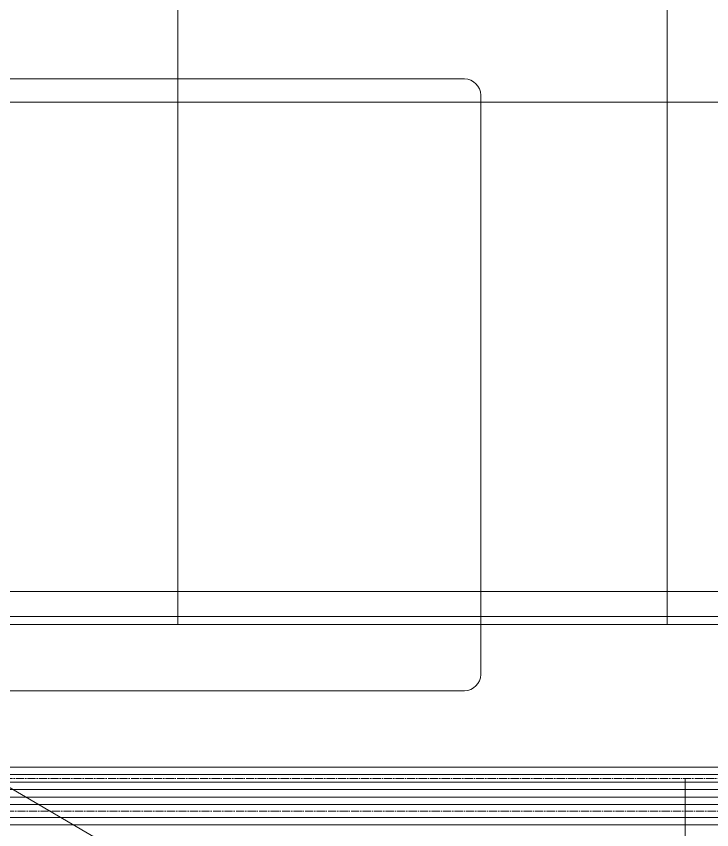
# Model space of a CAD drawing. Header units: millimetres. Extents: x -88595 to 880822, y -1054509 to -148035.
# Drawn here: x 525769 to 526621, y -276666 to -275669 of the extents above; entities that cross this region are included whole.
import ezdxf

# ---------------------------------------------------------------- set-up
doc = ezdxf.new("R2010")
doc.units = ezdxf.units.MM
doc.linetypes.add('$0$ADSK_Скрыто', pattern=[6, 3, -3])
doc.linetypes.add('$10$ADSK_Осевая', pattern=[14, 10, -2, 0, -2])
for name, color, linetype, lineweight in [('Изоляция', 7, 'Continuous', 18), ('Крыша', 7, 'Continuous', 9), ('Линии', 7, 'Continuous', 9), ('Марки', 7, 'Continuous', 20), ('Оборудование', 7, 'Continuous', 18), ('Ограждение', 7, 'Continuous', 9), ('Трубопровод', 7, 'Continuous', 18)]:
    doc.layers.add(name, color=color, linetype=linetype, lineweight=lineweight)

# ---------------------------------------------------------------- blocks, each defined once
blk = doc.blocks.new('$0$ADSK_Наружный блок кондиционера сплит-системы1 - AV08IMVEVA-V48-В_Координация_кровля ОВ3')
at = {"layer": 'Линии', "linetype": '$0$ADSK_Скрыто'}
for p, q in [((501.29, 191.21), (497.15, 186.15)), ((528.71, 191.21), (501.29, 191.21)), ((514.89, 183.26), (509.78, 183.26))]:
    blk.add_line(p, q, dxfattribs=at)
at = {"layer": 'Оборудование'}
for p, q in [((470, 375), (-470, 375)), ((-490, 355), (-490, -355)), ((490, -355), (490, 355)), ((537.87, 180), (528.71, 191.21)), ((492.28, 180.18), (490, 180.18)), ((495, 180.18), (490, 180.18)), ((490, 180), (557.22, 180)), ((497.13, 186.12), (492.13, 180)), ((507.78, 183.26), (505.12, 180)), ((509.18, 183.26), (507.78, 183.26)), ((522.22, 183.26), (515.48, 183.26)), ((524.88, 180), (522.22, 183.26)), ((570, 180), (557.22, 180)), ((557.22, 180), (557.22, 125)), ((570, 125), (570, 180)), ((557.22, 125), (490, 125)), ((490, 124.82), (495, 124.82)), ((490, 124.82), (495, 124.82)), ((557.22, 125), (570, 125)), ((-470, -375), (470, -375))]:
    blk.add_line(p, q, dxfattribs=at)
for centre, start, end in [((-470, 355), 90, 180), ((470, 355), 360, 90), ((-470, -355), 180, 270), ((470, -355), 270, 360)]:
    blk.add_arc(centre, 20, start, end, dxfattribs=at)
blk = doc.blocks.new('Кровля')
at = {"layer": 'Ограждение'}
h = blk.add_hatch(dxfattribs=at)
h.set_pattern_fill('FP_25', color=256, style=0, pattern_type=2)
h.set_pattern_definition([(0, (548766.5, 663825.2), (0, 600), []), (90, (548766.5, 663825.2), (-600, 4e-14), [])])
h.paths.add_polyline_path([(564081.91, 650032.5), (562901.91, 651212.5), (516283.2, 651212.5), (516283.2, 650032.5), (564012.71, 650032.5)])
h = blk.add_hatch(dxfattribs=at)
h.set_pattern_fill('FP_65', color=256, style=0, pattern_type=2)
h.set_pattern_definition([(0, (548766.5, 658571.84), (0, 424.264), []), (90, (548766.5, 658571.84), (-600, 4e-14), [])])
h.paths.add_polyline_path([(564081.91, 650022.5), (564091.91, 650022.5), (564081.91, 650032.5), (534785.5, 650032.5), (534785.5, 650022.5), (564012.71, 650022.5)])
h.paths.add_polyline_path([(516283.2, 650022.5), (533985.5, 650022.5), (533985.5, 650032.5), (516283.2, 650032.5)])
at = {"layer": 'Крыша'}
blk.add_line((537686, 650022.5), (548966.24, 643439.67), dxfattribs=at)
at = {"layer": 'Ограждение'}
for p, q in [((564081.91, 650032.5), (534785.5, 650032.5)), ((556385.5, 650022.5), (534785.5, 650022.5))]:
    blk.add_line(p, q, dxfattribs=at)

msp = doc.modelspace()

# ---------------------------------------------------------------- linework, layer by layer
at = {"layer": 'Изоляция', "color": 190, "true_color": 0x8000ff}
for p, q in [((537209.88, -276589.56), (525359.73, -276589.56)), ((525359.73, -276617.08), (537143.86, -276617.08))]:
    msp.add_line(p, q, dxfattribs=at)
at = {"layer": 'Изоляция', "color": 134, "true_color": 0x00a6a6}
for p, q in [((537125.51, -276626.38), (525375.63, -276626.38)), ((525375.63, -276660.26), (537125.51, -276660.26))]:
    msp.add_line(p, q, dxfattribs=at)
at = {"layer": 'Марки'}
for p, q in [((526588.85, -276603.32), (526588.85, -277178.25)), ((526588.85, -276638.56), (526588.85, -277542.41))]:
    msp.add_line(p, q, dxfattribs=at)
at = {"layer": 'Трубопровод', "color": 190, "true_color": 0x8000ff}
for p, q in [((537157.27, -276598.56), (525359.73, -276598.56)), ((525359.73, -276608.08), (537147.83, -276608.08))]:
    msp.add_line(p, q, dxfattribs=at)
at = {"layer": 'Трубопровод', "color": 190, "linetype": '$10$ADSK_Осевая', "true_color": 0x8000ff}
msp.add_line((525359.73, -276603.32), (537157.27, -276603.32), dxfattribs=at)
at = {"layer": 'Трубопровод', "color": 134, "true_color": 0x00a6a6}
for p, q in [((537125.51, -276635.38), (525375.63, -276635.38)), ((525375.63, -276651.26), (537125.51, -276651.26))]:
    msp.add_line(p, q, dxfattribs=at)
at = {"layer": 'Трубопровод', "color": 134, "linetype": '$10$ADSK_Осевая', "true_color": 0x00a6a6}
msp.add_line((525375.63, -276643.32), (537125.51, -276643.32), dxfattribs=at)

# ---------------------------------------------------------------- block references
at = {"layer": 'Линии', "linetype": '$0$ADSK_Скрыто', "rotation": 180}
msp.add_blockref('$0$ADSK_Наружный блок кондиционера сплит-системы1 - AV08IMVEVA-V48-В_Координация_кровля ОВ3', (525848.26, -276120.93), dxfattribs=at)
at = {"layer": 'Оборудование', "color": 5, "true_color": 0x0000ff}
msp.add_blockref('Кровля', (-12267.25, -926437.39), dxfattribs=at)

doc.saveas('drawing.dxf')
